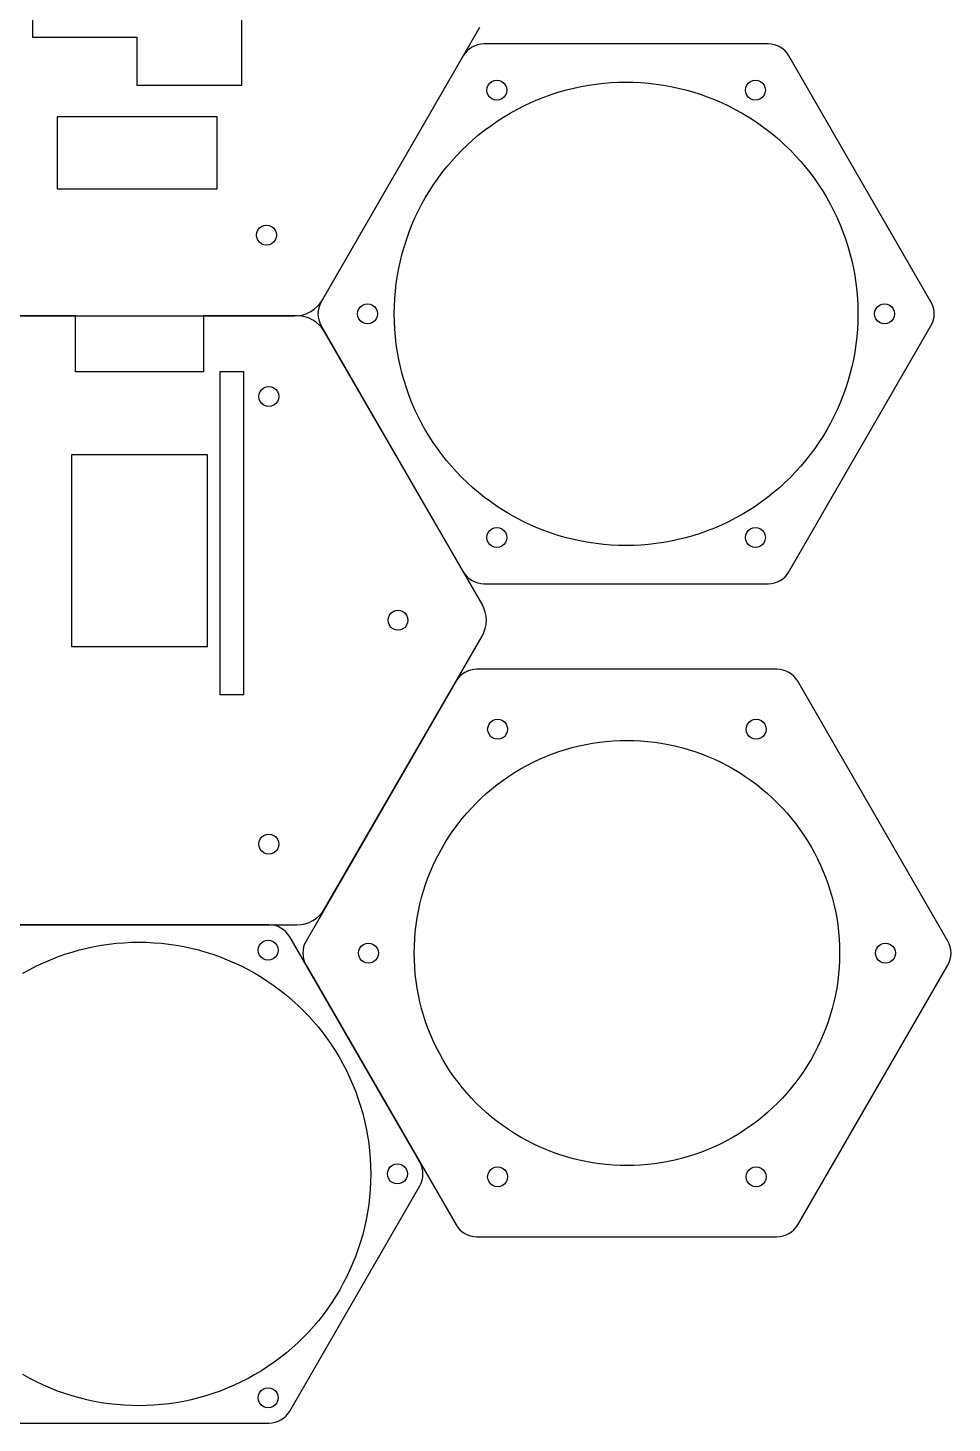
# Model space of a CAD drawing. Extents: x 0 to 212, y 9 to 288.
# Drawn here: x 96.1 to 211.7, y 8.7 to 183.3 of the extents above; entities that cross this region are included whole.
import ezdxf

# ---------------------------------------------------------------- set-up
doc = ezdxf.new("R2010")
doc.units = 0
doc.layers.add('Layer_1', color=7, linetype='CONTINUOUS')

msp = doc.modelspace()

# ---------------------------------------------------------------- linework, layer by layer
at = {"layer": 'Layer_1', "color": 7}
for p, q in [((96.70316, 182.110911), (96.70316, 216.510914)), ((122.80316, 216.510914), (122.80316, 182.110911)), ((132.90786, 149.300676), (152.59846, 183.405793)), ((109.75316, 182.110911), (96.70316, 182.110911)), ((109.75316, 176.110911), (109.75316, 182.110911)), ((122.80316, 182.110911), (122.80316, 176.110911)), ((188.66233, 181.320117), (153.12643, 181.320117)), ((150.52836, 179.820117), (132.76041, 149.045126)), ((209.02836, 149.045126), (191.26041, 179.820117)), ((119.80316, 176.110911), (109.75316, 176.110911)), ((122.80316, 176.110911), (119.80316, 176.110911)), ((153.47939, 175.543726), (153.47939, 175.543726)), ((185.80938, 175.543726), (185.80938, 175.543726)), ((99.75316, 172.185793), (99.75316, 163.185793)), ((119.75316, 172.185793), (99.75316, 172.185793)), ((119.75316, 163.185793), (119.75316, 172.185793)), ((99.75316, 163.185793), (119.75316, 163.185793)), ((124.66816, 157.407194), (124.66816, 157.407194)), ((90.06256, 147.300676), (129.44376, 147.300676)), ((102.03564, 147.299854), (90.34504, 147.299854)), ((102.03564, 140.299854), (102.03564, 147.299854)), ((129.72624, 147.299854), (118.03564, 147.299854)), ((118.03564, 147.299854), (118.03564, 140.299854)), ((137.31438, 147.545126), (137.31438, 147.545126)), ((141.89437, 147.545126), (141.89437, 147.545126)), ((201.97439, 147.545126), (201.97439, 147.545126)), ((118.03564, 140.299854), (102.03564, 140.299854)), ((123.08564, 140.299854), (120.08564, 140.299854)), ((120.08564, 140.299854), (120.08564, 105.899851)), ((123.08564, 105.899851), (123.08564, 140.299854)), ((124.95064, 137.193334), (124.95064, 137.193334)), ((118.53564, 129.899851), (101.53564, 129.899851)), ((101.53564, 129.899851), (101.53564, 105.899851)), ((118.53564, 105.899851), (118.53564, 129.899851)), ((153.47939, 119.546524), (153.47939, 119.546524)), ((185.80938, 119.546524), (185.80938, 119.546524)), ((153.12643, 113.770135), (188.66233, 113.770135)), ((141.11564, 109.194734), (141.11564, 109.194734)), ((133.19034, 73.089616), (152.88094, 107.194733)), ((101.53564, 105.899851), (118.53564, 105.899851)), ((120.08564, 105.899851), (120.08564, 102.299851)), ((123.08564, 102.299851), (123.08564, 105.899851)), ((120.08564, 102.299851), (120.08564, 99.899851)), ((123.08564, 99.899851), (123.08564, 102.299851)), ((149.62939, 101.562139), (130.86144, 69.055098)), ((120.08564, 99.899851), (123.08564, 99.899851)), ((153.58041, 95.553698), (153.58041, 95.553698)), ((185.910413, 95.553698), (185.910413, 95.553698)), ((124.95064, 81.196134), (124.95064, 81.196134)), ((90.34504, 71.089616), (129.72624, 71.089616)), ((126.22354, 71.089572), (93.68764, 71.089572)), ((124.87059, 67.911258), (124.87059, 67.911258)), ((137.41542, 67.555098), (137.41542, 67.555098)), ((144.395412, 67.555098), (144.395412, 67.555098)), ((202.075414, 67.555098), (202.075414, 67.555098)), ((192.36144, 33.548056), (211.129389, 66.055098)), ((128.82161, 10.235743), (145.08956, 38.412658)), ((141.0356, 39.912658), (141.0356, 39.912658)), ((153.58041, 39.556496), (153.58041, 39.556496)), ((185.910413, 39.556496), (185.910413, 39.556496)), ((124.87059, 11.914056), (124.87059, 11.914056)), ((93.68764, 8.735743), (126.22354, 8.735743))]:
    msp.add_line(p, q, dxfattribs=at)
for points in [[(153.12643, 181.320117), (152.054635, 181.320115), (151.064257, 180.748319), (150.52836, 179.820117)], [(191.26041, 179.820117), (190.724511, 180.748322), (189.734128, 181.320119), (188.66233, 181.320117)], [(153.47939, 175.543726), (153.47939, 175.990308), (153.717639, 176.402967), (154.10439, 176.626258)], [(154.10439, 176.626258), (154.491141, 176.849549), (154.967639, 176.849549), (155.35439, 176.626258)], [(155.35439, 176.626258), (155.741141, 176.402967), (155.97939, 175.990308), (155.97939, 175.543726)], [(156.39437, 172.659863), (165.367001, 177.840214), (176.421739, 177.840214), (185.39437, 172.659863)], [(185.80938, 175.543726), (185.80938, 175.990308), (186.047629, 176.402967), (186.43438, 176.626258)], [(186.43438, 176.626258), (186.821131, 176.849549), (187.297629, 176.849549), (187.68438, 176.626258)], [(187.68438, 176.626258), (188.071131, 176.402967), (188.30938, 175.990308), (188.30938, 175.543726)], [(154.10439, 174.461194), (153.717639, 174.684485), (153.47939, 175.097144), (153.47939, 175.543726)], [(155.97939, 175.543726), (155.97939, 175.097144), (155.741141, 174.684485), (155.35439, 174.461194)], [(186.43438, 174.461194), (186.047629, 174.684485), (185.80938, 175.097144), (185.80938, 175.543726)], [(188.30938, 175.543726), (188.30938, 175.097144), (188.071131, 174.684485), (187.68438, 174.461194)], [(155.35439, 174.461194), (154.967639, 174.237903), (154.491141, 174.237903), (154.10439, 174.461194)], [(187.68438, 174.461194), (187.297629, 174.237903), (186.821131, 174.237903), (186.43438, 174.461194)], [(141.89437, 147.545126), (141.89437, 157.905828), (147.421739, 167.479512), (156.39437, 172.659863)], [(185.39437, 172.659863), (194.367001, 167.479512), (199.89437, 157.905828), (199.89437, 147.545126)], [(124.66816, 157.407194), (124.66816, 157.853776), (124.906409, 158.266435), (125.29316, 158.489726)], [(125.29316, 156.324662), (124.906409, 156.547953), (124.66816, 156.960612), (124.66816, 157.407194)], [(125.29316, 158.489726), (125.679911, 158.713017), (126.156409, 158.713017), (126.54316, 158.489726)], [(126.54316, 158.489726), (126.929911, 158.266435), (127.16816, 157.853776), (127.16816, 157.407194)], [(127.16816, 157.407194), (127.16816, 156.960612), (126.929911, 156.547953), (126.54316, 156.324662)], [(126.54316, 156.324662), (126.156409, 156.101371), (125.679911, 156.101371), (125.29316, 156.324662)], [(129.44376, 147.300676), (130.872822, 147.300677), (132.193329, 148.063072), (132.90786, 149.300676)], [(132.76041, 149.045126), (132.224512, 148.116923), (132.224512, 146.973329), (132.76041, 146.045126)], [(137.31438, 147.545126), (137.31438, 147.991708), (137.552629, 148.404367), (137.93938, 148.627658)], [(137.93938, 148.627658), (138.326131, 148.850949), (138.802629, 148.850949), (139.18938, 148.627658)], [(139.18938, 148.627658), (139.576131, 148.404367), (139.81438, 147.991708), (139.81438, 147.545126)], [(201.97439, 147.545126), (201.97439, 147.991708), (202.212639, 148.404367), (202.59939, 148.627658)], [(202.59939, 148.627658), (202.986141, 148.850949), (203.462639, 148.850949), (203.84939, 148.627658)], [(203.84939, 148.627658), (204.236141, 148.404367), (204.47439, 147.991708), (204.47439, 147.545126)], [(209.02836, 146.045126), (209.564258, 146.973329), (209.564258, 148.116923), (209.02836, 149.045126)], [(133.19034, 145.299854), (132.475809, 146.537458), (131.155302, 147.299854), (129.72624, 147.299854)], [(137.93938, 146.462594), (137.552629, 146.685885), (137.31438, 147.098544), (137.31438, 147.545126)], [(139.81438, 147.545126), (139.81438, 147.098544), (139.576131, 146.685885), (139.18938, 146.462594)], [(156.39437, 122.430389), (147.421739, 127.61074), (141.89437, 137.184424), (141.89437, 147.545126)], [(199.89437, 147.545126), (199.89437, 137.184424), (194.367001, 127.61074), (185.39437, 122.430389)], [(202.59939, 146.462594), (202.212639, 146.685885), (201.97439, 147.098544), (201.97439, 147.545126)], [(204.47439, 147.545126), (204.47439, 147.098544), (204.236141, 146.685885), (203.84939, 146.462594)], [(132.76041, 146.045126), (132.76041, 146.045126), (150.52836, 115.270135), (150.52836, 115.270135)], [(152.88094, 111.194733), (152.88094, 111.194733), (133.19034, 145.299854), (133.19034, 145.299854)], [(139.18938, 146.462594), (138.802629, 146.239303), (138.326131, 146.239303), (137.93938, 146.462594)], [(191.26041, 115.270135), (191.26041, 115.270135), (209.02836, 146.045126), (209.02836, 146.045126)], [(203.84939, 146.462594), (203.462639, 146.239303), (202.986141, 146.239303), (202.59939, 146.462594)], [(124.95064, 137.193334), (124.95064, 137.639916), (125.188889, 138.052575), (125.57564, 138.275866)], [(125.57564, 138.275866), (125.962391, 138.499157), (126.438889, 138.499157), (126.82564, 138.275866)], [(126.82564, 138.275866), (127.212391, 138.052575), (127.45064, 137.639916), (127.45064, 137.193334)], [(125.57564, 136.110802), (125.188889, 136.334093), (124.95064, 136.746752), (124.95064, 137.193334)], [(127.45064, 137.193334), (127.45064, 136.746752), (127.212391, 136.334093), (126.82564, 136.110802)], [(126.82564, 136.110802), (126.438889, 135.887511), (125.962391, 135.887511), (125.57564, 136.110802)], [(185.39437, 122.430389), (176.421739, 117.250038), (165.367001, 117.250038), (156.39437, 122.430389)], [(153.47939, 119.546524), (153.47939, 119.993106), (153.717639, 120.405765), (154.10439, 120.629056)], [(154.10439, 120.629056), (154.491141, 120.852347), (154.967639, 120.852347), (155.35439, 120.629056)], [(155.35439, 120.629056), (155.741141, 120.405765), (155.97939, 119.993106), (155.97939, 119.546524)], [(185.80938, 119.546524), (185.80938, 119.993106), (186.047629, 120.405765), (186.43438, 120.629056)], [(186.43438, 120.629056), (186.821131, 120.852347), (187.297629, 120.852347), (187.68438, 120.629056)], [(187.68438, 120.629056), (188.071131, 120.405765), (188.30938, 119.993106), (188.30938, 119.546524)], [(154.10439, 118.463992), (153.717639, 118.687283), (153.47939, 119.099942), (153.47939, 119.546524)], [(155.97939, 119.546524), (155.97939, 119.099942), (155.741141, 118.687283), (155.35439, 118.463992)], [(186.43438, 118.463992), (186.047629, 118.687283), (185.80938, 119.099942), (185.80938, 119.546524)], [(188.30938, 119.546524), (188.30938, 119.099942), (188.071131, 118.687283), (187.68438, 118.463992)], [(155.35439, 118.463992), (154.967639, 118.240701), (154.491141, 118.240701), (154.10439, 118.463992)], [(187.68438, 118.463992), (187.297629, 118.240701), (186.821131, 118.240701), (186.43438, 118.463992)], [(150.52836, 115.270135), (151.064257, 114.341934), (152.054635, 113.770137), (153.12643, 113.770135)], [(188.66233, 113.770135), (189.734128, 113.770134), (190.724511, 114.341931), (191.26041, 115.270135)], [(141.11564, 109.194734), (141.11564, 109.641316), (141.353889, 110.053975), (141.74064, 110.277266)], [(141.74064, 110.277266), (142.127391, 110.500557), (142.603889, 110.500557), (142.99064, 110.277266)], [(142.99064, 110.277266), (143.377391, 110.053975), (143.61564, 109.641316), (143.61564, 109.194734)], [(152.88094, 107.194733), (153.595471, 108.432338), (153.595471, 109.957129), (152.88094, 111.194733)], [(141.74064, 108.112202), (141.353889, 108.335493), (141.11564, 108.748152), (141.11564, 109.194734)], [(143.61564, 109.194734), (143.61564, 108.748152), (143.377391, 108.335493), (142.99064, 108.112202)], [(142.99064, 108.112202), (142.603889, 107.888911), (142.127391, 107.888911), (141.74064, 108.112202)], [(152.22747, 103.062139), (151.155672, 103.062141), (150.165289, 102.490344), (149.62939, 101.562139)], [(189.763364, 103.062139), (189.763364, 103.062139), (152.22747, 103.062139), (152.22747, 103.062139)], [(192.36144, 101.562139), (191.825542, 102.490342), (190.835161, 103.062139), (189.763364, 103.062139)], [(211.129389, 69.055098), (211.129389, 69.055098), (192.36144, 101.562139), (192.36144, 101.562139)], [(153.58041, 95.553698), (153.58041, 96.00028), (153.818659, 96.412939), (154.20541, 96.63623)], [(154.20541, 96.63623), (154.592161, 96.859521), (155.068659, 96.859521), (155.45541, 96.63623)], [(155.45541, 96.63623), (155.842161, 96.412939), (156.08041, 96.00028), (156.08041, 95.553698)], [(185.910413, 95.553698), (185.910413, 96.00028), (186.148662, 96.412939), (186.535413, 96.63623)], [(186.535413, 96.63623), (186.922164, 96.859521), (187.398662, 96.859521), (187.785413, 96.63623)], [(187.785413, 96.63623), (188.172164, 96.412939), (188.410413, 96.00028), (188.410413, 95.553698)], [(154.20541, 94.471166), (153.818659, 94.694457), (153.58041, 95.107116), (153.58041, 95.553698)], [(155.45541, 94.471166), (155.068659, 94.247875), (154.592161, 94.247875), (154.20541, 94.471166)], [(156.08041, 95.553698), (156.08041, 95.107116), (155.842161, 94.694457), (155.45541, 94.471166)], [(157.695412, 90.591374), (165.925481, 95.343006), (176.065343, 95.343006), (184.295412, 90.591374)], [(186.535413, 94.471166), (186.148662, 94.694457), (185.910413, 95.107116), (185.910413, 95.553698)], [(187.785413, 94.471166), (187.398662, 94.247875), (186.922164, 94.247875), (186.535413, 94.471166)], [(188.410413, 95.553698), (188.410413, 95.107116), (188.172164, 94.694457), (187.785413, 94.471166)], [(144.395412, 67.555098), (144.395412, 77.058363), (149.465343, 85.839741), (157.695412, 90.591374)], [(184.295412, 90.591374), (192.525481, 85.839741), (197.595412, 77.058363), (197.595412, 67.555098)], [(124.95064, 81.196134), (124.95064, 81.642716), (125.188889, 82.055375), (125.57564, 82.278666)], [(125.57564, 82.278666), (125.962391, 82.501957), (126.438889, 82.501957), (126.82564, 82.278666)], [(126.82564, 82.278666), (127.212391, 82.055375), (127.45064, 81.642716), (127.45064, 81.196134)], [(125.57564, 80.113602), (125.188889, 80.336893), (124.95064, 80.749552), (124.95064, 81.196134)], [(127.45064, 81.196134), (127.45064, 80.749552), (127.212391, 80.336893), (126.82564, 80.113602)], [(126.82564, 80.113602), (126.438889, 79.890311), (125.962391, 79.890311), (125.57564, 80.113602)], [(129.72624, 71.089616), (131.155302, 71.089617), (132.475809, 71.852012), (133.19034, 73.089616)], [(95.45558, 65.027395), (104.428211, 70.207746), (115.482949, 70.207746), (124.45558, 65.027395)], [(128.82161, 69.589572), (128.285713, 70.517774), (127.295335, 71.08957), (126.22354, 71.089572)], [(124.87059, 67.911258), (124.87059, 68.35784), (125.108839, 68.770499), (125.49559, 68.99379)], [(125.49559, 68.99379), (125.882341, 69.217081), (126.358839, 69.217081), (126.74559, 68.99379)], [(126.74559, 68.99379), (127.132341, 68.770499), (127.37059, 68.35784), (127.37059, 67.911258)], [(145.08956, 41.412658), (145.08956, 41.412658), (128.82161, 69.589572), (128.82161, 69.589572)], [(130.86144, 69.055098), (130.325542, 68.126895), (130.325542, 66.983301), (130.86144, 66.055098)], [(137.41542, 67.555098), (137.41542, 68.00168), (137.653669, 68.414339), (138.04042, 68.63763)], [(138.04042, 68.63763), (138.427171, 68.860921), (138.903669, 68.860921), (139.29042, 68.63763)], [(139.29042, 68.63763), (139.677171, 68.414339), (139.91542, 68.00168), (139.91542, 67.555098)], [(202.075414, 67.555098), (202.075414, 68.00168), (202.313663, 68.414339), (202.700414, 68.63763)], [(202.700414, 68.63763), (203.087165, 68.860921), (203.563663, 68.860921), (203.950414, 68.63763)], [(203.950414, 68.63763), (204.337165, 68.414339), (204.575414, 68.00168), (204.575414, 67.555098)], [(211.129389, 66.055098), (211.665287, 66.983301), (211.665287, 68.126895), (211.129389, 69.055098)], [(125.49559, 66.828726), (125.108839, 67.052017), (124.87059, 67.464676), (124.87059, 67.911258)], [(126.74559, 66.828726), (126.358839, 66.605435), (125.882341, 66.605435), (125.49559, 66.828726)], [(127.37059, 67.911258), (127.37059, 67.464676), (127.132341, 67.052017), (126.74559, 66.828726)], [(138.04042, 66.472566), (137.653669, 66.695857), (137.41542, 67.108516), (137.41542, 67.555098)], [(139.29042, 66.472566), (138.903669, 66.249275), (138.427171, 66.249275), (138.04042, 66.472566)], [(139.91542, 67.555098), (139.91542, 67.108516), (139.677171, 66.695857), (139.29042, 66.472566)], [(157.695412, 44.518822), (149.465343, 49.270455), (144.395412, 58.051833), (144.395412, 67.555098)], [(197.595412, 67.555098), (197.595412, 58.051833), (192.525481, 49.270455), (184.295412, 44.518822)], [(202.700414, 66.472566), (202.313663, 66.695857), (202.075414, 67.108516), (202.075414, 67.555098)], [(203.950414, 66.472566), (203.563663, 66.249275), (203.087165, 66.249275), (202.700414, 66.472566)], [(204.575414, 67.555098), (204.575414, 67.108516), (204.337165, 66.695857), (203.950414, 66.472566)], [(124.45558, 65.027395), (133.428211, 59.847044), (138.95558, 50.27336), (138.95558, 39.912658)], [(130.86144, 66.055098), (130.86144, 66.055098), (149.62939, 33.548056), (149.62939, 33.548056)], [(184.295412, 44.518822), (176.065343, 39.76719), (165.925481, 39.76719), (157.695412, 44.518822)], [(141.0356, 39.912658), (141.0356, 40.35924), (141.273849, 40.771899), (141.6606, 40.99519)], [(141.6606, 40.99519), (142.047351, 41.218481), (142.523849, 41.218481), (142.9106, 40.99519)], [(142.9106, 40.99519), (143.297351, 40.771899), (143.5356, 40.35924), (143.5356, 39.912658)], [(145.08956, 38.412658), (145.625458, 39.340861), (145.625458, 40.484455), (145.08956, 41.412658)], [(153.58041, 39.556496), (153.58041, 40.003078), (153.818659, 40.415737), (154.20541, 40.639028)], [(154.20541, 40.639028), (154.592161, 40.862319), (155.068659, 40.862319), (155.45541, 40.639028)], [(155.45541, 40.639028), (155.842161, 40.415737), (156.08041, 40.003078), (156.08041, 39.556496)], [(185.910413, 39.556496), (185.910413, 40.003078), (186.148662, 40.415737), (186.535413, 40.639028)], [(186.535413, 40.639028), (186.922164, 40.862319), (187.398662, 40.862319), (187.785413, 40.639028)], [(187.785413, 40.639028), (188.172164, 40.415737), (188.410413, 40.003078), (188.410413, 39.556496)], [(138.95558, 39.912658), (138.95558, 29.551956), (133.428211, 19.978272), (124.45558, 14.797921)], [(141.6606, 38.830126), (141.273849, 39.053417), (141.0356, 39.466076), (141.0356, 39.912658)], [(142.9106, 38.830126), (142.523849, 38.606835), (142.047351, 38.606835), (141.6606, 38.830126)], [(143.5356, 39.912658), (143.5356, 39.466076), (143.297351, 39.053417), (142.9106, 38.830126)], [(154.20541, 38.473964), (153.818659, 38.697255), (153.58041, 39.109914), (153.58041, 39.556496)], [(155.45541, 38.473964), (155.068659, 38.250673), (154.592161, 38.250673), (154.20541, 38.473964)], [(156.08041, 39.556496), (156.08041, 39.109914), (155.842161, 38.697255), (155.45541, 38.473964)], [(186.535413, 38.473964), (186.148662, 38.697255), (185.910413, 39.109914), (185.910413, 39.556496)], [(187.785413, 38.473964), (187.398662, 38.250673), (186.922164, 38.250673), (186.535413, 38.473964)], [(188.410413, 39.556496), (188.410413, 39.109914), (188.172164, 38.697255), (187.785413, 38.473964)], [(149.62939, 33.548056), (150.165289, 32.619852), (151.155672, 32.048055), (152.22747, 32.048056)], [(189.763364, 32.048056), (190.835161, 32.048056), (191.825542, 32.619853), (192.36144, 33.548056)], [(152.22747, 32.048056), (152.22747, 32.048056), (189.763364, 32.048056), (189.763364, 32.048056)], [(124.45558, 14.797921), (115.482949, 9.61757), (104.428211, 9.61757), (95.45558, 14.797921)], [(124.87059, 11.914056), (124.87059, 12.360638), (125.108839, 12.773297), (125.49559, 12.996588)], [(125.49559, 12.996588), (125.882341, 13.219879), (126.358839, 13.219879), (126.74559, 12.996588)], [(126.74559, 12.996588), (127.132341, 12.773297), (127.37059, 12.360638), (127.37059, 11.914056)], [(125.49559, 10.831524), (125.108839, 11.054815), (124.87059, 11.467474), (124.87059, 11.914056)], [(126.74559, 10.831524), (126.358839, 10.608233), (125.882341, 10.608233), (125.49559, 10.831524)], [(127.37059, 11.914056), (127.37059, 11.467474), (127.132341, 11.054815), (126.74559, 10.831524)], [(126.22354, 8.735743), (127.295335, 8.735745), (128.285713, 9.307542), (128.82161, 10.235743)]]:
    msp.add_open_spline(points, degree=3, dxfattribs=at)

doc.saveas('drawing.dxf')
